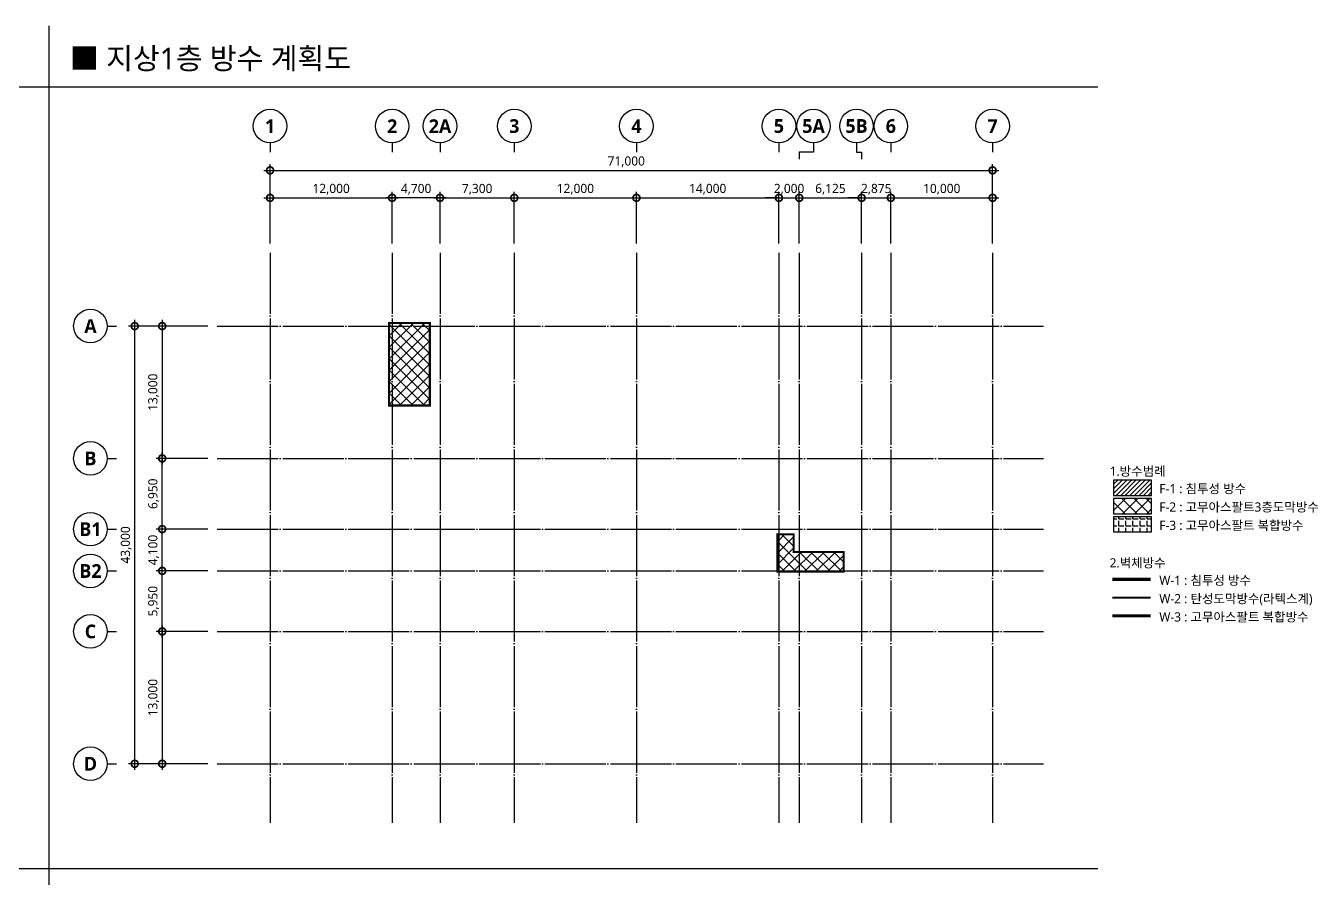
# Model space of a CAD drawing. Header units: millimetres. Extents: x 13950 to 241710, y 6300 to 171900.
# Drawn here: x 114722 to 241710, y 88164 to 171900 of the extents above; entities that cross this region are included whole.
import ezdxf
from ezdxf.enums import TextEntityAlignment as Align

# ---------------------------------------------------------------- set-up
doc = ezdxf.new("R2010")
doc.units = ezdxf.units.MM
doc.header["$LTSCALE"] = 200
for name, pattern in [('CEN-GAUN', [32.2, 30, -1, 0.2, -1]), ('DASHDOT-GAUN', [10, 5, -2.5, 0, -2.5]), ('ghid', [3, 2, -1]), ('PHANTOM2', [1.25, 0.625, -0.125, 0.125, -0.125, 0.125, -0.125])]:
    doc.linetypes.add(name, pattern=pattern)
doc.layers.get('DEFPOINTS').update_dxf_attribs({"color": 137})
for name, color, linetype in [('CEN', 1, 'CEN-GAUN'), ('DIM', 7, 'Continuous'), ('ELE-2', 2, 'Continuous'), ('ELE-4', 4, 'Continuous'), ('ETC', 7, 'Continuous'), ('ETC-5', 5, 'Continuous'), ('HAT', 8, 'Continuous'), ('SYM-BUB', 3, 'Continuous'), ('TEXT', 3, 'Continuous')]:
    doc.layers.add(name, color=color, linetype=linetype)
doc.styles.add('$0$스타일1', font='malgun.ttf')
doc.styles.add('스타일1', font='malgun.ttf')
doc.styles.add('스타일2', font='malgunbd.ttf')
doc.dimstyles.new('CJA', dxfattribs={"dimscale": 300, "dimtxt": 2.7, "dimasz": 1, "dimexe": 2, "dimexo": 3, "dimgap": 1, "dimtad": 1, "dimdec": 0, "dimzin": 1, "dimdsep": 46, "dimlunit": 6, "dimtxsty": '$0$스타일1', "dimblk": 'CJDOT', "dimcen": 0.09, "dimdle": 1, "dimclrd": 256, "dimclre": 256, "dimclrt": 3, "dimadec": 0, "dimazin": 0, "dimtfac": 1, "dimtdec": 0, "dimtix": 1, "dimtmove": 2, "dimatfit": 3, "dimldrblk": 'CJDOT', "dimfxl": 1, "dimtolj": 1, "dimtzin": 1, "dimarcsym": 0})

# ---------------------------------------------------------------- blocks, each defined once
blk = doc.blocks.new('_DotSmall')
at = {"color": 0, "linetype": 'ByBlock', "const_width": 0.5}
blk.add_lwpolyline([(-0.0625, 0, 1), (0.0625, 0, 1)], format="xyb", close=True, dxfattribs=at)
blk = doc.blocks.new('*D8')
at = {"layer": 'DEFPOINTS', "color": 0, "transparency": 16777216}
for p in [(125421, 142402), (133521, 142402), (133521, 99402)]:
    blk.add_point(p, dxfattribs=at)
at = {"layer": 'DIM', "color": 7, "lineweight": -2, "transparency": 16777216}
for p, q in [((132621, 142402), (124821, 142402)), ((125421, 98802), (125421, 143002)), ((132621, 99402), (124821, 99402))]:
    blk.add_line(p, q, dxfattribs=at)
at = {"layer": 'DIM', "color": 7, "lineweight": -2, "transparency": 16777216, "xscale": 1350, "yscale": 1350, "zscale": 1350}
for p, rotation in [((125421, 142402), 90), ((125421, 99402), 270)]:
    blk.add_blockref('_DotSmall', p, dxfattribs=dict(at, rotation=rotation))
at = {"layer": 'DIM', "color": 3, "transparency": 16777216, "insert": (124580, 120902), "char_height": 900, "attachment_point": 5, "rotation": 90, "style": '$0$스타일1'}
blk.add_mtext('\\A1;43,000', dxfattribs=at)
blk = doc.blocks.new('CJDOT')
blk.add_line((-2, 0), (2, 0))
at = {"const_width": 0.5}
blk.add_lwpolyline([(-0.25, 0, 1), (0.25, 0, 1)], format="xyb", close=True, dxfattribs=at)
blk = doc.blocks.new('*D9')
at = {"layer": 'DEFPOINTS', "color": 0, "transparency": 16777216}
for p in [(133521, 142402), (128121, 129402), (133521, 129402)]:
    blk.add_point(p, dxfattribs=at)
at = {"layer": 'DIM', "color": 7, "lineweight": -2, "transparency": 16777216}
for p, q in [((132621, 142402), (127521, 142402)), ((128121, 143002), (128121, 128802)), ((132621, 129402), (127521, 129402))]:
    blk.add_line(p, q, dxfattribs=at)
at = {"layer": 'DIM', "color": 7, "lineweight": -2, "transparency": 16777216, "xscale": 1350, "yscale": 1350, "zscale": 1350}
for p, rotation in [((128121, 142402), 90), ((128121, 129402), 270)]:
    blk.add_blockref('_DotSmall', p, dxfattribs=dict(at, rotation=rotation))
at = {"layer": 'DIM', "color": 3, "transparency": 16777216, "insert": (127278, 135902), "char_height": 900, "attachment_point": 5, "rotation": 90, "style": '$0$스타일1'}
blk.add_mtext('\\A1;13,000', dxfattribs=at)
blk = doc.blocks.new('*D10')
at = {"layer": 'DEFPOINTS', "color": 0, "transparency": 16777216}
for p in [(133521, 112402), (128121, 99402), (133521, 99402)]:
    blk.add_point(p, dxfattribs=at)
at = {"layer": 'DIM', "color": 7, "lineweight": -2, "transparency": 16777216}
for p, q in [((132621, 112402), (127521, 112402)), ((128121, 113002), (128121, 98802)), ((132621, 99402), (127521, 99402))]:
    blk.add_line(p, q, dxfattribs=at)
at = {"layer": 'DIM', "color": 7, "lineweight": -2, "transparency": 16777216, "xscale": 1350, "yscale": 1350, "zscale": 1350}
for p, rotation in [((128121, 112402), 90), ((128121, 99402), 270)]:
    blk.add_blockref('_DotSmall', p, dxfattribs=dict(at, rotation=rotation))
at = {"layer": 'DIM', "color": 3, "transparency": 16777216, "insert": (127278, 105902), "char_height": 900, "attachment_point": 5, "rotation": 90, "style": '$0$스타일1'}
blk.add_mtext('\\A1;13,000', dxfattribs=at)
blk = doc.blocks.new('NEW_BUB')
at = {"layer": 'SYM-BUB', "color": 6}
blk.add_line((0, 3), (0, 0), dxfattribs=at)
blk.add_circle((0, 8.5), 5.5, dxfattribs=at)
at = {"layer": 'SYM-BUB', "color": 3, "style": '스타일2'}
blk.add_attdef('X', text='', height=4.5, dxfattribs=at).set_placement((0, 8.5), align=Align.MIDDLE)
blk = doc.blocks.new('*D11')
at = {"layer": 'DEFPOINTS', "color": 0, "transparency": 16777216}
for p in [(209721, 157702), (138721, 149602), (209721, 149602)]:
    blk.add_point(p, dxfattribs=at)
at = {"layer": 'DIM', "color": 7, "lineweight": -2, "transparency": 16777216}
for p, q in [((138121, 157702), (210321, 157702)), ((138721, 150502), (138721, 158302)), ((209721, 150502), (209721, 158302))]:
    blk.add_line(p, q, dxfattribs=at)
at = {"layer": 'DIM', "color": 7, "lineweight": -2, "transparency": 16777216, "xscale": 1350, "yscale": 1350, "zscale": 1350, "rotation": 180}
blk.add_blockref('_DotSmall', (138721, 157702), dxfattribs=at)
at = {"layer": 'DIM', "color": 7, "lineweight": -2, "transparency": 16777216, "xscale": 1350, "yscale": 1350, "zscale": 1350}
blk.add_blockref('_DotSmall', (209721, 157702), dxfattribs=at)
at = {"layer": 'DIM', "color": 3, "transparency": 16777216, "insert": (173721, 158545), "char_height": 900, "attachment_point": 5, "style": '스타일1'}
blk.add_mtext('\\A1;71,000', dxfattribs=at)
blk = doc.blocks.new('*D12')
at = {"layer": 'DEFPOINTS', "color": 0, "transparency": 16777216}
for p in [(209721, 155002), (199721, 149602), (209721, 149602)]:
    blk.add_point(p, dxfattribs=at)
at = {"layer": 'DIM', "color": 7, "lineweight": -2, "transparency": 16777216}
for p, q in [((199121, 155002), (210321, 155002)), ((199721, 150502), (199721, 155602)), ((209721, 150502), (209721, 155602))]:
    blk.add_line(p, q, dxfattribs=at)
at = {"layer": 'DIM', "color": 7, "lineweight": -2, "transparency": 16777216, "xscale": 1350, "yscale": 1350, "zscale": 1350, "rotation": 180}
blk.add_blockref('_DotSmall', (199721, 155002), dxfattribs=at)
at = {"layer": 'DIM', "color": 7, "lineweight": -2, "transparency": 16777216, "xscale": 1350, "yscale": 1350, "zscale": 1350}
blk.add_blockref('_DotSmall', (209721, 155002), dxfattribs=at)
at = {"layer": 'DIM', "color": 3, "transparency": 16777216, "insert": (204721, 155845), "char_height": 900, "attachment_point": 5, "style": '스타일1'}
blk.add_mtext('\\A1;10,000', dxfattribs=at)
blk = doc.blocks.new('*D13')
at = {"layer": 'DEFPOINTS', "color": 0, "transparency": 16777216}
for p in [(188721, 155002), (174721, 149602), (188721, 149602)]:
    blk.add_point(p, dxfattribs=at)
at = {"layer": 'DIM', "color": 7, "lineweight": -2, "transparency": 16777216}
for p, q in [((174121, 155002), (189321, 155002)), ((174721, 150502), (174721, 155602)), ((188721, 150502), (188721, 155602))]:
    blk.add_line(p, q, dxfattribs=at)
at = {"layer": 'DIM', "color": 7, "lineweight": -2, "transparency": 16777216, "xscale": 1350, "yscale": 1350, "zscale": 1350, "rotation": 180}
blk.add_blockref('_DotSmall', (174721, 155002), dxfattribs=at)
at = {"layer": 'DIM', "color": 7, "lineweight": -2, "transparency": 16777216, "xscale": 1350, "yscale": 1350, "zscale": 1350}
blk.add_blockref('_DotSmall', (188721, 155002), dxfattribs=at)
at = {"layer": 'DIM', "color": 3, "transparency": 16777216, "insert": (181721, 155845), "char_height": 900, "attachment_point": 5, "style": '스타일1'}
blk.add_mtext('\\A1;14,000', dxfattribs=at)
blk = doc.blocks.new('*D14')
at = {"layer": 'DEFPOINTS', "color": 0, "transparency": 16777216}
for p in [(174721, 155002), (162721, 149602), (174721, 149602)]:
    blk.add_point(p, dxfattribs=at)
at = {"layer": 'DIM', "color": 7, "lineweight": -2, "transparency": 16777216}
for p, q in [((162121, 155002), (175321, 155002)), ((162721, 150502), (162721, 155602)), ((174721, 150502), (174721, 155602))]:
    blk.add_line(p, q, dxfattribs=at)
at = {"layer": 'DIM', "color": 7, "lineweight": -2, "transparency": 16777216, "xscale": 1350, "yscale": 1350, "zscale": 1350, "rotation": 180}
blk.add_blockref('_DotSmall', (162721, 155002), dxfattribs=at)
at = {"layer": 'DIM', "color": 7, "lineweight": -2, "transparency": 16777216, "xscale": 1350, "yscale": 1350, "zscale": 1350}
blk.add_blockref('_DotSmall', (174721, 155002), dxfattribs=at)
at = {"layer": 'DIM', "color": 3, "transparency": 16777216, "insert": (168721, 155845), "char_height": 900, "attachment_point": 5, "style": '스타일1'}
blk.add_mtext('\\A1;12,000', dxfattribs=at)
blk = doc.blocks.new('*D15')
at = {"layer": 'DEFPOINTS', "color": 0, "transparency": 16777216}
for p in [(150721, 155002), (138721, 149602), (150721, 149602)]:
    blk.add_point(p, dxfattribs=at)
at = {"layer": 'DIM', "color": 7, "lineweight": -2, "transparency": 16777216}
for p, q in [((138121, 155002), (151321, 155002)), ((138721, 150502), (138721, 155602)), ((150721, 150502), (150721, 155602))]:
    blk.add_line(p, q, dxfattribs=at)
at = {"layer": 'DIM', "color": 7, "lineweight": -2, "transparency": 16777216, "xscale": 1350, "yscale": 1350, "zscale": 1350, "rotation": 180}
blk.add_blockref('_DotSmall', (138721, 155002), dxfattribs=at)
at = {"layer": 'DIM', "color": 7, "lineweight": -2, "transparency": 16777216, "xscale": 1350, "yscale": 1350, "zscale": 1350}
blk.add_blockref('_DotSmall', (150721, 155002), dxfattribs=at)
at = {"layer": 'DIM', "color": 3, "transparency": 16777216, "insert": (144721, 155845), "char_height": 900, "attachment_point": 5, "style": '스타일1'}
blk.add_mtext('\\A1;12,000', dxfattribs=at)
blk = doc.blocks.new('*D18')
at = {"layer": 'DEFPOINTS', "color": 0, "transparency": 16777216}
for p in [(128120, 118352), (133521, 118352), (133521, 112402)]:
    blk.add_point(p, dxfattribs=at)
at = {"layer": 'DIM', "color": 7, "lineweight": -2, "transparency": 16777216}
for p, q in [((132621, 118352), (127520, 118352)), ((128120, 111802), (128120, 118952)), ((132621, 112402), (127520, 112402))]:
    blk.add_line(p, q, dxfattribs=at)
at = {"layer": 'DIM', "color": 7, "lineweight": -2, "transparency": 16777216, "xscale": 1350, "yscale": 1350, "zscale": 1350}
for p, rotation in [((128120, 118352), 90), ((128120, 112402), 270)]:
    blk.add_blockref('_DotSmall', p, dxfattribs=dict(at, rotation=rotation))
at = {"layer": 'DIM', "color": 3, "transparency": 16777216, "insert": (127279, 115377), "char_height": 900, "attachment_point": 5, "rotation": 90, "style": '$0$스타일1'}
blk.add_mtext('\\A1;5,950', dxfattribs=at)
blk = doc.blocks.new('*D19')
at = {"layer": 'DEFPOINTS', "color": 0, "transparency": 16777216}
for p in [(128121, 122452), (133521, 122452), (133521, 118352)]:
    blk.add_point(p, dxfattribs=at)
at = {"layer": 'DIM', "color": 7, "lineweight": -2, "transparency": 16777216}
for p, q in [((132621, 122452), (127521, 122452)), ((128121, 117752), (128121, 123052)), ((132621, 118352), (127521, 118352))]:
    blk.add_line(p, q, dxfattribs=at)
at = {"layer": 'DIM', "color": 7, "lineweight": -2, "transparency": 16777216, "xscale": 1350, "yscale": 1350, "zscale": 1350}
for p, rotation in [((128121, 122452), 90), ((128121, 118352), 270)]:
    blk.add_blockref('_DotSmall', p, dxfattribs=dict(at, rotation=rotation))
at = {"layer": 'DIM', "color": 3, "transparency": 16777216, "insert": (127278, 120402), "char_height": 900, "attachment_point": 5, "rotation": 90, "style": '$0$스타일1'}
blk.add_mtext('\\A1;4,100', dxfattribs=at)
blk = doc.blocks.new('*D16')
at = {"layer": 'DEFPOINTS', "color": 0, "transparency": 16777216}
for p in [(128121, 129402), (133521, 129402), (133521, 122452)]:
    blk.add_point(p, dxfattribs=at)
at = {"layer": 'DIM', "color": 7, "lineweight": -2, "transparency": 16777216}
for p, q in [((128121, 121852), (128121, 130002)), ((132621, 129402), (127521, 129402)), ((132621, 122452), (127521, 122452))]:
    blk.add_line(p, q, dxfattribs=at)
at = {"layer": 'DIM', "color": 7, "lineweight": -2, "transparency": 16777216, "xscale": 1350, "yscale": 1350, "zscale": 1350}
for p, rotation in [((128121, 129402), 90), ((128121, 122452), 270)]:
    blk.add_blockref('_DotSmall', p, dxfattribs=dict(at, rotation=rotation))
at = {"layer": 'DIM', "color": 3, "transparency": 16777216, "insert": (127280, 125927), "char_height": 900, "attachment_point": 5, "rotation": 90, "style": '$0$스타일1'}
blk.add_mtext('\\A1;6,950', dxfattribs=at)
blk = doc.blocks.new('*D20')
at = {"layer": 'DEFPOINTS', "color": 0, "transparency": 16777216}
for p in [(150721, 155002), (150721, 149602), (155421, 149602)]:
    blk.add_point(p, dxfattribs=at)
at = {"layer": 'DIM', "color": 7, "lineweight": -2, "transparency": 16777216}
for p, q in [((156021, 155002), (150121, 155002)), ((150721, 150502), (150721, 155602)), ((155421, 150502), (155421, 155602))]:
    blk.add_line(p, q, dxfattribs=at)
at = {"layer": 'DIM', "color": 7, "lineweight": -2, "transparency": 16777216, "xscale": 1350, "yscale": 1350, "zscale": 1350, "rotation": 180}
blk.add_blockref('_DotSmall', (150721, 155002), dxfattribs=at)
at = {"layer": 'DIM', "color": 7, "lineweight": -2, "transparency": 16777216, "xscale": 1350, "yscale": 1350, "zscale": 1350}
blk.add_blockref('_DotSmall', (155421, 155002), dxfattribs=at)
at = {"layer": 'DIM', "color": 3, "transparency": 16777216, "insert": (153071, 155842), "char_height": 900, "attachment_point": 5, "style": '스타일1'}
blk.add_mtext('\\A1;4,700', dxfattribs=at)
blk = doc.blocks.new('*D17')
at = {"layer": 'DEFPOINTS', "color": 0, "transparency": 16777216}
for p in [(162721, 155002), (155421, 149602), (162721, 149602)]:
    blk.add_point(p, dxfattribs=at)
at = {"layer": 'DIM', "color": 7, "lineweight": -2, "transparency": 16777216}
for p, q in [((154821, 155002), (163321, 155002)), ((155421, 150502), (155421, 155602)), ((162721, 150502), (162721, 155602))]:
    blk.add_line(p, q, dxfattribs=at)
at = {"layer": 'DIM', "color": 7, "lineweight": -2, "transparency": 16777216, "xscale": 1350, "yscale": 1350, "zscale": 1350, "rotation": 180}
blk.add_blockref('_DotSmall', (155421, 155002), dxfattribs=at)
at = {"layer": 'DIM', "color": 7, "lineweight": -2, "transparency": 16777216, "xscale": 1350, "yscale": 1350, "zscale": 1350}
blk.add_blockref('_DotSmall', (162721, 155002), dxfattribs=at)
at = {"layer": 'DIM', "color": 3, "transparency": 16777216, "insert": (159071, 155842), "char_height": 900, "attachment_point": 5, "style": '스타일1'}
blk.add_mtext('\\A1;7,300', dxfattribs=at)
blk = doc.blocks.new('*D21')
at = {"layer": 'DEFPOINTS', "color": 0, "transparency": 16777216}
for p in [(190721, 155002), (188721, 149602), (190721, 149602)]:
    blk.add_point(p, dxfattribs=at)
at = {"layer": 'DIM', "color": 7, "lineweight": -2, "transparency": 16777216}
for p, q in [((188721, 155002), (187371, 155002)), ((188721, 150502), (188721, 155602)), ((188721, 155002), (190721, 155002)), ((190721, 150502), (190721, 155602)), ((190721, 155002), (192071, 155002))]:
    blk.add_line(p, q, dxfattribs=at)
at = {"layer": 'DIM', "color": 7, "lineweight": -2, "transparency": 16777216, "xscale": 1350, "yscale": 1350, "zscale": 1350}
blk.add_blockref('_DotSmall', (188721, 155002), dxfattribs=at)
at = {"layer": 'DIM', "color": 7, "lineweight": -2, "transparency": 16777216, "xscale": 1350, "yscale": 1350, "zscale": 1350, "rotation": 180}
blk.add_blockref('_DotSmall', (190721, 155002), dxfattribs=at)
at = {"layer": 'DIM', "color": 3, "transparency": 16777216, "insert": (189721, 155842), "char_height": 900, "attachment_point": 5, "style": '스타일1'}
blk.add_mtext('\\A1;2,000', dxfattribs=at)
blk = doc.blocks.new('*D22')
at = {"layer": 'DEFPOINTS', "color": 0, "transparency": 16777216}
for p in [(196846, 155002), (190721, 149602), (196846, 149602)]:
    blk.add_point(p, dxfattribs=at)
at = {"layer": 'DIM', "color": 7, "lineweight": -2, "transparency": 16777216}
for p, q in [((190121, 155002), (197446, 155002)), ((190721, 150502), (190721, 155602)), ((196846, 150502), (196846, 155602))]:
    blk.add_line(p, q, dxfattribs=at)
at = {"layer": 'DIM', "color": 7, "lineweight": -2, "transparency": 16777216, "xscale": 1350, "yscale": 1350, "zscale": 1350, "rotation": 180}
blk.add_blockref('_DotSmall', (190721, 155002), dxfattribs=at)
at = {"layer": 'DIM', "color": 7, "lineweight": -2, "transparency": 16777216, "xscale": 1350, "yscale": 1350, "zscale": 1350}
blk.add_blockref('_DotSmall', (196846, 155002), dxfattribs=at)
at = {"layer": 'DIM', "color": 3, "transparency": 16777216, "insert": (193783, 155845), "char_height": 900, "attachment_point": 5, "style": '스타일1'}
blk.add_mtext('\\A1;6,125', dxfattribs=at)
blk = doc.blocks.new('*D23')
at = {"layer": 'DEFPOINTS', "color": 0, "transparency": 16777216}
for p in [(199721, 155002), (196846, 149602), (199721, 149602)]:
    blk.add_point(p, dxfattribs=at)
at = {"layer": 'DIM', "color": 7, "lineweight": -2, "transparency": 16777216}
for p, q in [((196846, 155002), (195496, 155002)), ((196846, 150502), (196846, 155602)), ((196846, 155002), (199721, 155002)), ((199721, 150502), (199721, 155602)), ((199721, 155002), (201071, 155002))]:
    blk.add_line(p, q, dxfattribs=at)
at = {"layer": 'DIM', "color": 7, "lineweight": -2, "transparency": 16777216, "xscale": 1350, "yscale": 1350, "zscale": 1350}
blk.add_blockref('_DotSmall', (196846, 155002), dxfattribs=at)
at = {"layer": 'DIM', "color": 7, "lineweight": -2, "transparency": 16777216, "xscale": 1350, "yscale": 1350, "zscale": 1350, "rotation": 180}
blk.add_blockref('_DotSmall', (199721, 155002), dxfattribs=at)
at = {"layer": 'DIM', "color": 3, "transparency": 16777216, "insert": (198283, 155843), "char_height": 900, "attachment_point": 5, "style": '스타일1'}
blk.add_mtext('\\A1;2,875', dxfattribs=at)
blk = doc.blocks.new('A$C5ac5f35e')
at = {"layer": 'CEN'}
for p, q in [((16400, -9200), (16400, -65208.6)), ((28400, -9200), (28400, -65208.6)), ((33100, -9200), (33100, -65208.6)), ((40400, -9200), (40400, -65208.6)), ((52400, -9200), (52400, -65208.6)), ((66400, -9200), (66400, -65208.6)), ((68400, -9200), (68400, -65208.6)), ((74525, -9200), (74525, -65208.6)), ((77400, -9200), (77400, -65208.6)), ((87400, -9200), (87400, -65208.6)), ((11200, -16400), (92400, -16400)), ((11200, -29400), (92400, -29400)), ((11200, -36350), (92400, -36350)), ((11200, -40450), (92400, -40450)), ((11200, -46400), (92400, -46400)), ((11200, -59400), (92400, -59400))]:
    blk.add_line(p, q, dxfattribs=at)
at = {"layer": 'SYM-BUB', "color": 6}
for points in [[(69800, 700), (68400, 700), (68400, 0)], [(74025, 700), (74525, 700), (74525, 0)]]:
    blk.add_lwpolyline(points, dxfattribs=at)
at = {"layer": 'SYM-BUB', "xscale": 300, "yscale": 300, "zscale": 300}
for p, values in [((16400, 700), {'X': '1'}), ((28400, 700), {'X': '2'}), ((33100, 700), {'X': '2A'}), ((40400, 700), {'X': '3'}), ((52400, 700), {'X': '4'}), ((66400, 700), {'X': '5'}), ((69800, 700), {'X': '5A'}), ((74025, 700), {'X': '5B'}), ((77400, 700), {'X': '6'}), ((87400, 700), {'X': '7'})]:
    blk.add_blockref('NEW_BUB', p, dxfattribs=at).add_auto_attribs(values)
at = {"layer": 'SYM-BUB'}
ref = blk.add_blockref('NEW_BUB', (1300, -16400), dxfattribs=dict(at, xscale=300, yscale=300, zscale=300, rotation=90))
ref.add_attrib('X', 'A', dxfattribs={"color": 3, "height": 1350, "style": '스타일2'}).set_placement((-1250, -16400), align=Align.MIDDLE)
ref = blk.add_blockref('NEW_BUB', (1300, -29400), dxfattribs=dict(at, xscale=300, yscale=300, zscale=300, rotation=90))
ref.add_attrib('X', 'B', dxfattribs={"color": 3, "height": 1350, "style": '스타일2'}).set_placement((-1250, -29400), align=Align.MIDDLE)
ref = blk.add_blockref('NEW_BUB', (1300, -36350), dxfattribs=dict(at, xscale=300, yscale=300, zscale=300, rotation=90))
ref.add_attrib('X', 'B1', dxfattribs={"color": 3, "height": 1350, "style": '스타일2'}).set_placement((-1250, -36350), align=Align.MIDDLE)
ref = blk.add_blockref('NEW_BUB', (1300, -40450), dxfattribs=dict(at, xscale=300, yscale=300, zscale=300, rotation=90))
ref.add_attrib('X', 'B2', dxfattribs={"color": 3, "height": 1350, "style": '스타일2'}).set_placement((-1250, -40450), align=Align.MIDDLE)
ref = blk.add_blockref('NEW_BUB', (1300, -46400), dxfattribs=dict(at, xscale=300, yscale=300, zscale=300, rotation=90))
ref.add_attrib('X', 'C', dxfattribs={"color": 3, "height": 1350, "style": '스타일2'}).set_placement((-1250, -46400), align=Align.MIDDLE)
ref = blk.add_blockref('NEW_BUB', (1300, -59400), dxfattribs=dict(at, xscale=300, yscale=300, zscale=300, rotation=90))
ref.add_attrib('X', 'D', dxfattribs={"color": 3, "height": 1350, "style": '스타일2'}).set_placement((-1250, -59400), align=Align.MIDDLE)
at = {"layer": 'DIM'}
dim = blk.add_linear_dim(base=(87400, -1100), p1=(16400, -9200), p2=(87400, -9200), angle=180, dimstyle='CJA', override={"dimtxt": 3, "dimasz": 4.5, "dimtxsty": '스타일1', "dimblk1": 'DotSmall', "dimblk2": 'DotSmall', "dimsah": 1, "dimdle": 2, "dimclrd": 7, "dimclre": 7}, dxfattribs=at)
dim.commit()
dim.dimension.update_dxf_attribs({"geometry": '*D11', "text_midpoint": (51400, -257.1), "dimtype": 128, "insert": (-122320.5, -158801.6)})
for base, p1, p2, picture, middle in [((28400, -3800), (16400, -9200), (28400, -9200), '*D15', (22400, -2957.1)), ((28400, -3800), (33100, -9200), (28400, -9200), '*D20', (30750, -2959.5)), ((40400, -3800), (33100, -9200), (40400, -9200), '*D17', (36750, -2959.5)), ((52400, -3800), (40400, -9200), (52400, -9200), '*D14', (46400, -2957.1)), ((66400, -3800), (52400, -9200), (66400, -9200), '*D13', (59400, -2957.1)), ((68400, -3800), (66400, -9200), (68400, -9200), '*D21', (67400, -2959.5)), ((74525, -3800), (68400, -9200), (74525, -9200), '*D22', (71462.5, -2957.1)), ((77400, -3799.4), (74525, -9200), (77400, -9200), '*D23', (75962.5, -2958.9)), ((87400, -3800), (77400, -9200), (87400, -9200), '*D12', (82400, -2957.1))]:
    dim = blk.add_linear_dim(base=base, p1=p1, p2=p2, dimstyle='CJA', override={"dimtxt": 3, "dimasz": 4.5, "dimtxsty": '스타일1', "dimblk1": 'DotSmall', "dimblk2": 'DotSmall', "dimsah": 1, "dimdle": 2, "dimclrd": 7, "dimclre": 7}, dxfattribs=at)
    dim.commit()
    dim.dimension.update_dxf_attribs({"geometry": picture, "text_midpoint": middle, "insert": (-122320.5, -158801.6)})
for base, p1, p2, angle, override, picture, middle in [((3100, -16400), (11200, -59400), (11200, -16400), 270, {"dimscale": 300, "dimtxt": 3, "dimasz": 4.5, "dimblk1": 'DotSmall', "dimblk2": 'DotSmall', "dimsah": 1, "dimdle": 2, "dimclrd": 7, "dimclre": 7}, '*D8', (2259.5, -37900)), ((5800, -29400), (11200, -16400), (11200, -29400), 90, {"dimscale": 300, "dimtxt": 3, "dimasz": 4.5, "dimblk1": 'DotSmall', "dimblk2": 'DotSmall', "dimsah": 1, "dimdle": 2, "dimclrd": 7, "dimclre": 7}, '*D9', (4957.1, -22900)), ((5800, -29400), (11200, -36350), (11200, -29400), 90, {"dimtxt": 3, "dimasz": 4.5, "dimblk1": 'DotSmall', "dimblk2": 'DotSmall', "dimsah": 1, "dimdle": 2, "dimclrd": 7, "dimclre": 7}, '*D16', (4959.5, -32875)), ((5800, -36350), (11200, -40450), (11200, -36350), 90, {"dimtxt": 3, "dimasz": 4.5, "dimblk1": 'DotSmall', "dimblk2": 'DotSmall', "dimsah": 1, "dimdle": 2, "dimclrd": 7, "dimclre": 7}, '*D19', (4957.1, -38400)), ((5799.4, -40450), (11200, -46400), (11200, -40450), 90, {"dimtxt": 3, "dimasz": 4.5, "dimblk1": 'DotSmall', "dimblk2": 'DotSmall', "dimsah": 1, "dimdle": 2, "dimclrd": 7, "dimclre": 7}, '*D18', (4958.9, -43425)), ((5800, -59400), (11200, -46400), (11200, -59400), 270, {"dimscale": 300, "dimtxt": 3, "dimasz": 4.5, "dimblk1": 'DotSmall', "dimblk2": 'DotSmall', "dimsah": 1, "dimdle": 2, "dimclrd": 7, "dimclre": 7}, '*D10', (4957.1, -52900))]:
    dim = blk.add_linear_dim(base=base, p1=p1, p2=p2, angle=angle, dimstyle='CJA', override=override, dxfattribs=at)
    dim.commit()
    dim.dimension.update_dxf_attribs({"geometry": picture, "text_midpoint": middle, "insert": (-122320.5, -158801.6)})

msp = doc.modelspace()

# ---------------------------------------------------------------- hatches: boundary and pattern name
at = {"layer": 'HAT'}
h = msp.add_hatch(dxfattribs=at)
h.set_pattern_fill('ANSI37', color=5, scale=250)
h.paths.add_polyline_path([(150421, 142702), (154421, 142702), (154421, 134602), (150421, 134602)])
h = msp.add_hatch(dxfattribs=at)
h.set_pattern_fill('ANSI31', color=6, scale=100)
h.paths.add_polyline_path([(225349, 127273), (221599, 127273), (221599, 125773), (225349, 125773)])
at = {"layer": 'HAT', "linetype": 'Continuous', "ltscale": 2}
h = msp.add_hatch(dxfattribs=at)
h.set_pattern_fill('ANSI37', color=5, scale=6750, style=0)
h.set_pattern_definition([(45, (-252300, -9e-09), (-596.6213, 596.6213), []), (135, (-252300, -9e-09), (-596.6213, -596.6213), [])])
h.paths.add_polyline_path([(225349, 125473), (225349, 123973), (221599, 123973), (221599, 125473)])
h = msp.add_hatch(dxfattribs=at)
h.set_pattern_fill('ANGLE', scale=100, style=0)
h.set_pattern_definition([(0, (433062.4, -622528.65), (0, 698.5), [508, -190.5]), (90, (433062.4, -622528.65), (-698.5, 4e-14), [508, -190.5])])
h.paths.add_polyline_path([(225349, 123673), (225349, 122173), (221599, 122173), (221599, 123673)])
at = {"layer": 'HAT'}
h = msp.add_hatch(dxfattribs=at)
h.set_pattern_fill('ANSI37', color=5, scale=250)
h.paths.add_polyline_path([(188571, 121952), (190171, 121952), (190171, 120202), (195081, 120202), (195081, 118277), (188571, 118277)])

# ---------------------------------------------------------------- linework, layer by layer
at = {"layer": 'ELE-2', "color": 2}
for p, q in [((117000, 6300), (117000, 171900)), ((13950, 89100), (220050, 89100))]:
    msp.add_line(p, q, dxfattribs=at)
at = {"layer": 'ELE-4'}
msp.add_line((13950, 165900), (220050, 165900), dxfattribs=at)
at = {"layer": 'ETC', "color": 2, "linetype": 'ghid', "const_width": 200}
for points in [[(150421, 142702), (154421, 142702), (154421, 134602), (150421, 134602)], [(188571, 121952), (190171, 121952), (190171, 120202), (195081, 120202), (195081, 118277), (188571, 118277)]]:
    msp.add_lwpolyline(points, close=True, dxfattribs=at)
at = {"layer": 'ETC', "color": 6, "linetype": 'DASHDOT-GAUN', "ltscale": 0.6, "const_width": 300}
msp.add_lwpolyline([(221475, 117523), (225261, 117523)], dxfattribs=at)
at = {"layer": 'ETC', "color": 2, "linetype": 'ghid', "const_width": 200}
msp.add_lwpolyline([(221475, 115715), (225261, 115715)], dxfattribs=at)
at = {"layer": 'ETC', "color": 4, "linetype": 'PHANTOM2', "ltscale": 5, "const_width": 300}
msp.add_lwpolyline([(221475, 113923), (225261, 113923)], dxfattribs=at)
at = {"layer": 'ETC-5', "ltscale": 1.2}
for points in [[(221599, 127273), (221599, 125773), (225349, 125773), (225349, 127273)], [(221599, 125473), (221599, 123973), (225349, 123973), (225349, 125473)], [(221599, 123673), (221599, 122173), (225349, 122173), (225349, 123673)]]:
    msp.add_lwpolyline(points, close=True, dxfattribs=at)

# ---------------------------------------------------------------- block references
msp.add_blockref('A$C5ac5f35e', (122321, 158802))

# ---------------------------------------------------------------- texts
at = {"layer": 'TEXT', "style": '스타일1'}
msp.add_text('■ 지상1층 방수 계획도', height=2100, dxfattribs=at).set_placement((119038, 167643))
for s, p in [('1.방수범례 ', (221224, 127423)), ('F-1 : 침투성 방수', (226101, 125709)), ('F-2 : 고무아스팔트3층도막방수', (226101, 123909)), ('F-3 : 고무아스팔트 복합방수', (226101, 122109)), ('2.벽체방수 ', (221224, 118421)), ('W-1 : 침투성 방수', (226101, 116709)), ('W-2 : 탄성도막방수(라텍스계)', (226101, 114900)), ('W-3 : 고무아스팔트 복합방수', (226101, 113109))]:
    msp.add_text(s, height=900, dxfattribs=at).set_placement(p, align=Align.BOTTOM_LEFT)

doc.saveas('drawing.dxf')
